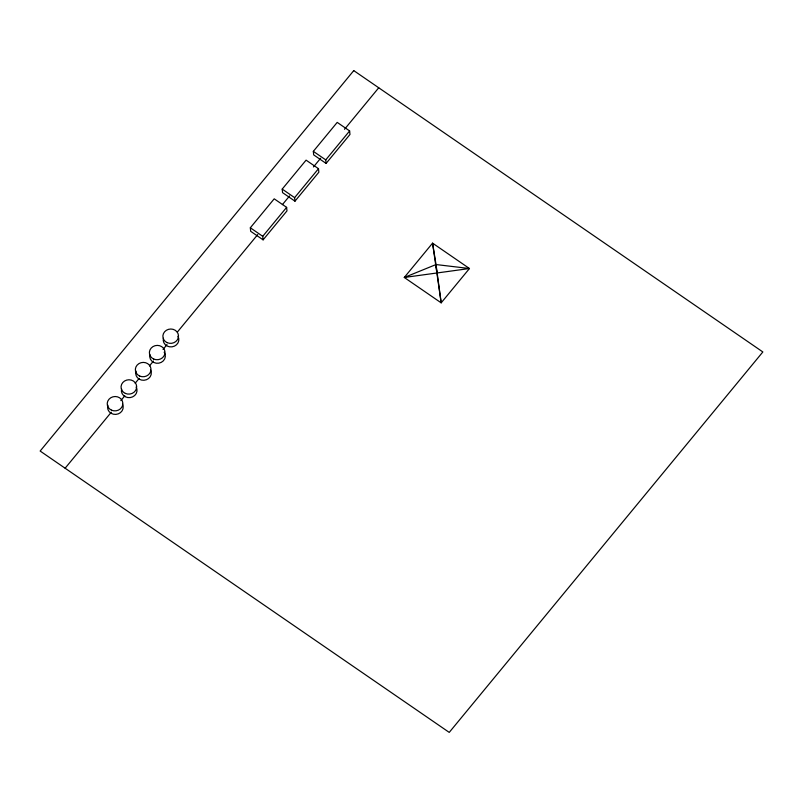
<?xml version="1.0" encoding="UTF-8"?>
<svg xmlns="http://www.w3.org/2000/svg" width="803" height="803" viewBox="0 0 803 803"><rect width="100%" height="100%" fill="white"/><g stroke="black" fill="none" stroke-linecap="round" stroke-linejoin="round"><path stroke-width="1.2" d="M250.325 227.781L274.204 198.823L286.621 207.355L286.972 210.888L263.103 239.856L250.687 231.314L250.325 227.781L262.742 236.323L263.103 239.856M282.204 189.106L306.084 160.148L318.5 168.69L318.851 172.223L294.982 201.182L282.566 192.64L282.204 189.106L294.621 197.648L294.982 201.182M313.331 151.355L337.21 122.387L349.626 130.929L349.978 134.462L326.098 163.421L313.682 154.889L313.331 151.355L325.747 159.887L326.098 163.421M65.123 468.219L111.286 412.22M120.841 400.627L124.816 395.799M135.165 383.252L139.15 378.424M149.488 365.867L153.473 361.039M163.029 349.456L167.004 344.628M177.353 332.071L257.743 234.546M282.415 204.614L289.582 195.922M313.461 166.954L320.628 158.271M344.507 129.303L378.735 87.778M262.742 236.323L286.621 207.355M294.621 197.648L318.5 168.69M325.747 159.887L349.626 130.929M436.029 264.548L404.28 277.467L441.178 302.841L469.464 268.523L432.566 243.148L404.28 277.467L469.464 268.523L436.029 264.548L432.566 243.148L441.178 302.841L436.029 264.548L436.872 273M177.945 336.256A7.829 7.177 -5.7 0 1 172.063 346.836A7.829 7.177 -5.7 0 1 163.41 338.244M164.173 352.186A7.829 7.177 -5.7 0 1 158.843 363.167A7.829 7.177 -5.7 0 1 149.92 354.615M150.673 370.093A7.829 7.177 -5.7 0 1 143.988 380.271A7.829 7.177 -5.7 0 1 136.048 371.127M136.119 386.996A7.829 7.177 -5.7 0 1 130.237 397.575A7.829 7.177 -5.7 0 1 121.584 388.993M122.548 404.22A7.829 7.177 -5.7 0 1 115.863 414.398A7.829 7.177 -5.7 0 1 107.913 405.254M353.762 70.604L40.15 451.045L449.238 732.396L762.85 351.955L353.762 70.604M167.185 342.67A7.829 7.177 -5.7 0 0 178.497 335.644A7.829 7.177 -5.7 0 0 166.372 330.274A7.829 7.177 -5.7 0 0 167.185 342.67M153.694 359.041A7.829 7.177 -5.7 0 0 164.996 352.015A7.829 7.177 -5.7 0 0 152.881 346.645A7.829 7.177 -5.7 0 0 153.694 359.041M139.672 376.055A7.829 7.177 -5.7 0 0 150.974 369.019A7.829 7.177 -5.7 0 0 138.859 363.649A7.829 7.177 -5.7 0 0 139.672 376.055M125.358 393.42A7.829 7.177 -5.7 0 0 136.661 386.384A7.829 7.177 -5.7 0 0 124.545 381.024A7.829 7.177 -5.7 0 0 125.358 393.42M111.537 410.182A7.829 7.177 -5.7 0 0 122.849 403.146A7.829 7.177 -5.7 0 0 110.734 397.776A7.829 7.177 -5.7 0 0 111.537 410.182"/></g></svg>
